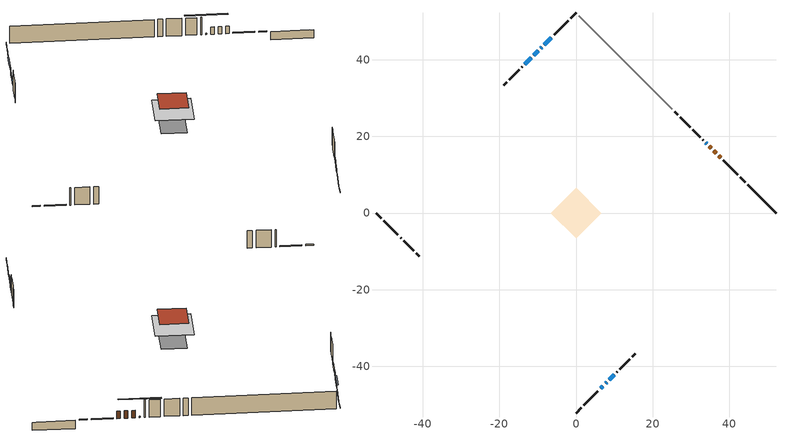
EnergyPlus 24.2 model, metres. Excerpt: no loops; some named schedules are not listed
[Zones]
conditioned space
 floor adiabatic (AdiabaticFloorConstruction): -6.59,0 0,6.59 6.59,0 0,-6.59 z3.05
 floor foundation (Slab1 construction): -4.44,0 0,4.44 4.44,0 0,-4.44 z-1.68
 wall outside (RimJoist1 construction): 0,-52.19 1.37,-50.82 / -52.19,0 -50.82,-1.37 / 0,52.19 -1.37,50.82 / 44.21,7.98 42.84,9.36 z0.61:0.91
 wall outside (RimJoist2 construction): 2.03,-50.16 5.74,-46.45 / -50.16,-2.03 -46.45,-5.74 / -2.03,50.16 -5.74,46.45 / 42.18,10.02 38.47,13.73 z0.61:0.91
 wall outside (AdiabaticWallConstruction 1): 37.81,14.38 37.22,14.97 / 36.57,15.63 35.98,16.21 / 35.33,16.87 34.72,17.48 z0.61:2.64
 wall outside (AdiabaticWallConstruction): -6.4,45.8 -8.34,43.86 z0.61:1.42; 6.4,-45.8 7.05,-45.15 / 7.7,-44.49 8.03,-44.17 / -8.99,43.2 -9.22,42.98 / 8.68,-43.51 9.98,-42.22 / -9.87,42.32 -10.98,41.22 / -11.63,40.56 -13.36,38.83 z0.61:1.83; 34.06,18.13 33.88,18.32 z0.61:1
 wall outside (Wall1 construction): 10.63,-41.56 10.82,-41.37 / -45.8,-6.4 -45.61,-6.59 / -14.02,38.18 -14.21,37.99 / 33.22,18.97 33.03,19.16 z0.61:5.49
 wall outside (Wall3 construction): 11.48,-40.72 14.04,-38.15 / -44.95,-7.24 -42.39,-9.81 / -14.86,37.33 -17.43,34.77 / 29.78,22.42 27.21,24.98 z0.61:5.49
 wall outside (Wall4 construction): 14.7,-37.49 15.5,-36.69 / -41.73,-10.47 -40.93,-11.27 / -18.09,34.11 -18.89,33.31 / 26.55,25.64 25.75,26.44 z0.61:5.49
 wall foundation (FoundationWall1 construction): 44.87,7.33,-1.68 44.87,7.33,0.61 51.46,0.73,0.61 51.46,0.73,0.51 52.19,0,0.51 52.19,0,-1.68
 wall othersidecoefficients (Wall2 construction): 32.38,19.82 30.43,21.76 z0.61:5.49
 wall adiabatic (Wall6 construction): 25.09,27.1 0.66,51.54 z0.61:5.49
 window (WindowConstruction): -6.4,45.8 -8.34,43.86 z0.61:1.42
 window (WindowConstruction 5): 6.4,-45.8 7.04,-45.15 z0.61:1.83
 window (WindowConstruction 6): 7.7,-44.49 8.02,-44.17 z0.61:1.83
 window (WindowConstruction 7): 34.06,18.13 33.88,18.32 z0.61:1
 window (WindowConstruction 1): -8.99,43.2 -9.22,42.98 z0.61:1.83
 window (WindowConstruction 2): 8.68,-43.51 9.97,-42.22 z0.61:1.83
 window (WindowConstruction 3): -9.87,42.32 -10.98,41.22 z0.61:1.83
 window (WindowConstruction 4): -11.63,40.56 -13.36,38.83 z0.61:1.83
 door (Door): 37.81,14.38 37.23,14.97 z0.61:2.64
 door (Door 1): 36.57,15.63 35.98,16.21 z0.61:2.64
 door (Door 2): 35.33,16.87 34.72,17.48 z0.61:2.64
 ceiling adiabatic (AdiabaticFloorConstruction): 0,-6.59 6.59,0 0,6.59 -6.59,0 z3.05
 roof outside (Roof1 construction): 0,4.87 -4.87,0 0,-4.87 4.87,0 z5.49
shading: -8.77,43.43 -5.97,46.23 -6.18,46.44 -8.98,43.64 z2.03; 30.29,21.91 37.65,14.54 37.95,14.83 30.58,22.2 z6.08
[Building]
Building 1: Terrain=Suburbs
[Site:Location]
Toronto City Centre_ON: Latitude {deg}=43.63; Longitude {deg}=-79.39; Time Zone {hr}=-5; Elevation {m}=77; Keep Site Location Information=Yes
[Site:GroundTemperature:Shallow]
5.01852, 3.26908, 3.12898, 3.95918, 7.29196, 10.6092, 13.4851, 15.3069, 15.4617, 13.9799, 11.1774, 7.9619
[Site:WaterMainsTemperature]
Calculation Method=Schedule; Temperature Schedule=mains temperature schedule
[Material] Roughness=Rough; Thermal Absorptance=0.9
Name | Thickness {m} | Conductivity {W/m-K} | Density {kg/m3} | Specific Heat {J/kg-K} | Solar Absorptance | Visible Absorptance
asphalt or fiberglass shingles | 0.00635 | 0.162714 | 1121.4 | 1465.45 | 0.4 | 0.4
concrete 4.0 in. | 0.1016 | 1.803125 | 2242.8 | 837.4 | 0.7 | 0.7
concrete 8.0 in. | 0.2032 | 1.803125 | 2242.8 | 837.4 | 0.7 | 0.7
door material | 0.04445 | 0.188738 | 512.64 | 1214.23 | 0.7 | 0.7
door material 1 | 0.04445 | 0.053851 | 512.64 | 1214.23 | 0.7 | 0.7
door material 2 | 0.04445 | 0.20624 | 512.64 | 1214.23 | 0.7 | 0.7
exterior vertical ins | 0.0457286 | 0.029427 | 32.04 | 1214.23 | 0.7 | 0.7
floor covering | 0.0127 | 0.0433444 | 54.468 | 1339.84 | 0.6 | 0.6
floor rigid ins; wall rigid ins | 0.512978 | 0.029427 | 32.04 | 1214.23 | 0.7 | 0.7
floor stud and cavity | 0.1397 | 1.75129 | 37.0049 | 1207.88 | 0.7 | 0.7
furniture material conditioned space 1 | 0.1524 | 0.115458 | 640.8 | 1214.23 | 0.6 | 0.6
gypsum board | 0.0127 | 0.160291 | 801 | 837.4 | 0.6 | 0.6
gypsum board 1 | 0.00254 | 0.160291 | 801 | 837.4 | 0.6 | 0.6
gypsum board 2 | 0.0127 | 0.160291 | 801 | 837.4 | 0.7 | 0.7
osb sheathing 0.5 in. | 0.0127 | 0.115458 | 512.64 | 1214.23 | 0.7 | 0.7
osb sheathing 0.5 in. 1 | 0.0127 | 0.115458 | 512.64 | 1214.23 | 0.4 | 0.4
osb sheathing 0.75 in. | 0.01905 | 0.115458 | 512.64 | 1214.23 | 0.7 | 0.7
rim joist stud and cavity | 0.0508 | 0.648972 | 50.32683 | 1063.81 | 0.6 | 0.6
rim joist stud and cavity 1 | 0.0508 | 24.0425 | 6.31874 | 1174.65 | 0.6 | 0.6
roof stud and cavity | 0.2032 | 5.0311 | 78.34581 | 1123.46 | 0.7 | 0.7
wall stud and cavity | 0.1397 | 0.770344 | 139.0536 | 1170.24 | 0.7 | 0.7
wall stud and cavity 1 | 0.1397 | 1.53949 | 139.0536 | 1170.24 | 0.7 | 0.7
wall stud and cavity 2 | 0.0889 | 0.376165 | 50.32683 | 1063.81 | 0.7 | 0.7
wall stud and cavity 3 | 0.1397 | 0.809651 | 139.0536 | 1170.24 | 0.7 | 0.7
wall stud and cavity 4 | 0.0889 | 0.504871 | 50.32683 | 1063.81 | 0.4 | 0.4
wall stud and cavity 5 | 0.0889 | 0.380278 | 52.3479 | 1209.89 | 0.7 | 0.7
wall stud and cavity 6 | 0.0889 | 0.391764 | 83.0341 | 1211.67 | 0.7 | 0.7
wood siding | 0.0254 | 0.102417 | 544.68 | 1172.36 | 0.4 | 0.4
wood siding 1 | 0.00254 | 0.102417 | 544.68 | 1172.36 | 0.4 | 0.4
wood siding 2; wood siding 3; wood siding 4 | 0.0254 | 0.102417 | 544.68 | 1172.36 | 0.7 | 0.7
[WindowMaterial:SimpleGlazingSystem]
Name | U-Factor {W/m2-K} | Solar Heat Gain Coefficient
WindowMaterial | 3.029213 | 0.5
WindowMaterial 1 | 3.15243 | 0.45
WindowMaterial 2 | 2.99685 | 0.54
WindowMaterial 3 | 3.003662 | 0.52
WindowMaterial 4 | 3.00026 | 0.53
WindowMaterial 5 | 3.0383 | 0.46
WindowMaterial 6 | 3.07861 | 0.43
[Construction]
AdiabaticFloorConstruction: floor stud and cavity, floor rigid ins, osb sheathing 0.75 in., floor covering
AdiabaticWallConstruction: wood siding 3, wall rigid ins, wall stud and cavity 5, gypsum board
AdiabaticWallConstruction 1: wood siding 4, wall rigid ins, wall stud and cavity 5, gypsum board
Door: door material
Door 1: door material 1
Door 2: door material 2
FoundationWall1 construction: concrete 8.0 in., gypsum board 2
furniture construction conditioned space 1: furniture material conditioned space 1
PartitionWallConstruction: gypsum board, wall stud and cavity 6, gypsum board
RimJoist1 construction: wood siding 2, rim joist stud and cavity
RimJoist2 construction: wood siding 2, rim joist stud and cavity 1
Roof1 construction: asphalt or fiberglass shingles, osb sheathing 0.75 in., roof stud and cavity, gypsum board
Slab1 construction: concrete 4.0 in.
Wall1 construction: wood siding, osb sheathing 0.5 in., wall stud and cavity, gypsum board
Wall2 construction: osb sheathing 0.5 in. 1, wall stud and cavity 1, gypsum board
Wall3 construction: wood siding 1, wall stud and cavity 2, gypsum board 1
Wall4 construction: wood siding, osb sheathing 0.5 in., wall stud and cavity 3, gypsum board
Wall6 construction: wall stud and cavity 4, gypsum board 1
WindowConstruction: WindowMaterial
WindowConstruction 1: WindowMaterial 1
WindowConstruction 2; WindowConstruction 5: WindowMaterial 2
WindowConstruction 3: WindowMaterial 3
WindowConstruction 4: WindowMaterial 4
WindowConstruction 6: WindowMaterial 5
WindowConstruction 7: WindowMaterial 6
[Zone]
conditioned space: Multiplier=1; Volume {m3}=302.1; Part of Total Floor Area=Yes
[Space]
conditioned space 1: Zone=conditioned space; Volume {m3}=302.1
[SurfaceProperty:ExposedFoundationPerimeter]
Slab1: Exposed Perimeter Calculation Method=TotalExposedPerimeter; Total Exposed Perimeter {m}=10.363
[SurfaceProperty:OtherSideCoefficients]
other non-freezing space: Combined Convective/Radiative Film Coefficient {W/m2-K}=8.35; Constant Temperature Coefficient=1; External Dry-Bulb Temperature Coefficient=0; Ground Temperature Coefficient=0; Wind Speed Coefficient=0; Zone Air Temperature Coefficient=0; Constant Temperature Schedule=other non-freezing space; Previous Other Side Temperature Coefficient=0
[InternalMass] Zone or ZoneList=conditioned space; Space or SpaceList=conditioned space 1
Name | Construction | Surface Area {m2}
furniture mass conditioned space 1 | furniture construction conditioned space 1 | 50.5597
partition wall mass | PartitionWallConstruction | 126.399
[Lights]
interior lighting: Zone or ZoneList or Space or SpaceList=conditioned space 1; Schedule=interior lighting schedule; Design Level Calculation Method=LightingLevel; Lighting Level {W}=343.2; Return Air Fraction=0; Fraction Radiant=0.6; Fraction Visible=0.2; Fraction Replaceable=1
[People]
occupants: Zone or ZoneList or Space or SpaceList=conditioned space 1; Number of People Schedule=occupants schedule; Number of People Calculation Method=People; Number of People=3; Fraction Radiant=0.314171; Sensible Heat Fraction=0.56303; Activity Level Schedule=occupants activity schedule; Carbon Dioxide Generation Rate {m3/s-W}=0; Enable ASHRAE 55 Comfort Warnings=No; Mean Radiant Temperature Calculation Type=EnclosureAveraged
[ElectricEquipment] Zone or ZoneList or Space or SpaceList=conditioned space 1; Design Level Calculation Method=EquipmentLevel
Name | Schedule | Design Level {W} | Fraction Latent | Fraction Radiant | Fraction Lost
clothes dryer | clothes dryer schedule | 140.772 | 0.015 | 0.081 | 0.85
clothes washer | clothes washer schedule | 32.1985 | 0.03 | 0.162 | 0.7
cooking range | cooking range schedule | 208.969 | 0.08 | 0.432 | 0.2
dishwasher | dishwasher schedule | 66.8632 | 0.3 | 0.18 | 0.4
fridge | fridge schedule | 72.9452 | 0 | 0.6 | 0
mech vent house fan | mech vent house fan schedule | 0 | 0 | 0 | 1
mech vent house fan cfis | mech vent house fan cfis schedule | 0 | 0 | 0 | 0
misc plug loads | misc plug loads schedule | 494.7 | 0.045 | 0.513 | 0.1
whole house fan | Always On Discrete | 0 | 0 | 0 | 1
[OtherEquipment] Zone or ZoneList or Space or SpaceList=conditioned space 1; Design Level Calculation Method=EquipmentLevel
Name | Fuel Type | Schedule | Design Level {W} | Fraction Latent | Fraction Radiant | Fraction Lost
clothes dryer 1 | Electricity | clothes dryer schedule | 0 | 0.015 | 0.081 | 0.85
cooking range 1 | Electricity | cooking range schedule | 0 | 0.08 | 0.432 | 0.2
general water use latent | None | general water use schedule | 59.3978 | 1 | 0 | 0
general water use sensible | None | general water use schedule | -58.539 | 0 | 0.6 | 0
mech vent house fan latent load | None | Always On Discrete | 0 | 1 | 0 | 0
mech vent house fan sensible load | None | Always On Discrete | 0 | 0 | 0 | 0
water heater energy adjustment1 | NaturalGas | Always On Discrete | 0.01 | 0 | 0 | 1
[ZoneInfiltration:DesignFlowRate] Zone or ZoneList or Space or SpaceList=conditioned space 1; Schedule=Always On Discrete; Design Flow Rate Calculation Method=Flow/Zone; Design Flow Rate {m3/s}=0
infil flow; natural vent flow; whole house fan flow
[AvailabilityManager:Scheduled]
furnace airloop Availability Manager: Schedule=Always On Discrete
[Foundation:Kiva]
Foundation Kiva 1: Initial Indoor Air Temperature {C}=18; Wall Height Above Grade {m}=0.609996; Wall Depth Below Slab {m}=0.2032; Custom Block Material Name 1=exterior vertical ins; Custom Block Depth 1 {m}=2.28999; Custom Block X Position 1 {m}=0.2159; Custom Block Z Position 1 {m}=0
[Foundation:Kiva:Settings]
Soil Conductivity {W/m-K}=0.849921; Soil Density {kg/m3}=1842.3; Soil Specific Heat {J/kg-K}=418.7; Ground Solar Absorptivity=0.9; Ground Thermal Absorptivity=0.9; Ground Surface Roughness {m}=0.03; Far-Field Width {m}=40; Deep-Ground Boundary Condition=ZeroFlux; Deep-Ground Depth {m}=40; Minimum Cell Dimension {m}=0.2; Maximum Cell Growth Coefficient=3; Simulation Timestep=Timestep
[Exterior:Lights]
exterior lighting: Schedule=exterior lighting schedule; Design Level {W}=75.6
[EnergyManagementSystem:GlobalVariable]
furnace_airloop_Fan_RTF
infil_program_Qfan
infil_program_Qinf
natural_vent_program_Qnv
natural_vent_program_Qwhf
[EnergyManagementSystem:Sensor]
Name | Output:Variable or Output:Meter Index Key | Output:Variable or Output:Meter
airflow_gain | infil flow | Infiltration Sensible Heat Gain Energy
airflow_gain_1 | natural vent flow | Infiltration Sensible Heat Gain Energy
airflow_gain_2 | whole house fan flow | Infiltration Sensible Heat Gain Energy
airflow_loss | infil flow | Infiltration Sensible Heat Loss Energy
airflow_loss_1 | natural vent flow | Infiltration Sensible Heat Loss Energy
airflow_loss_2 | whole house fan flow | Infiltration Sensible Heat Loss Energy
clg_load_cond |  | Cooling:EnergyTransfer:Zone:CONDITIONED SPACE
clg_sp_s; clg_sp_s_1 | cooling setpoint | Schedule Value
clothes_dryer_exhaust_0_sch_s | clothes dryer exhaust 0 schedule | Schedule Value
cool_season | cooling season schedule | Schedule Value
htg_load_cond |  | Heating:EnergyTransfer:Zone:CONDITIONED SPACE
htg_sp_s; htg_sp_s_1 | heating setpoint | Schedule Value
ig_ee_conv | clothes dryer | Electric Equipment Convective Heating Energy
ig_ee_conv_2 | cooking range | Electric Equipment Convective Heating Energy
ig_ee_conv_4 | fridge | Electric Equipment Convective Heating Energy
ig_ee_conv_5 | misc plug loads | Electric Equipment Convective Heating Energy
ig_ee_conv_6 | whole house fan | Electric Equipment Convective Heating Energy
ig_ee_rad | clothes dryer | Electric Equipment Radiant Heating Energy
ig_ee_rad_2 | cooking range | Electric Equipment Radiant Heating Energy
ig_ee_rad_4 | fridge | Electric Equipment Radiant Heating Energy
ig_ee_rad_5 | misc plug loads | Electric Equipment Radiant Heating Energy
ig_ee_rad_6 | whole house fan | Electric Equipment Radiant Heating Energy
ig_lgt_conv | interior lighting | Lights Convective Heating Energy
ig_lgt_rad | interior lighting | Lights Radiant Heating Energy
ig_lgt_vis | interior lighting | Lights Visible Radiation Heating Energy
ig_oe_conv | clothes dryer 1 | Other Equipment Convective Heating Energy
ig_oe_conv_1 | cooking range 1 | Other Equipment Convective Heating Energy
ig_oe_conv_2 | general water use latent | Other Equipment Convective Heating Energy
ig_oe_conv_3 | general water use sensible | Other Equipment Convective Heating Energy
ig_oe_conv_4 | water heater energy adjustment1 | Other Equipment Convective Heating Energy
ig_oe_rad | clothes dryer 1 | Other Equipment Radiant Heating Energy
ig_oe_rad_1 | cooking range 1 | Other Equipment Radiant Heating Energy
ig_oe_rad_2 | general water use latent | Other Equipment Radiant Heating Energy
ig_oe_rad_3 | general water use sensible | Other Equipment Radiant Heating Energy
ig_oe_rad_4 | water heater energy adjustment1 | Other Equipment Radiant Heating Energy
ig_ppl_conv | occupants | People Convective Heating Energy
ig_ppl_rad | occupants | People Radiant Heating Energy
im_conv | furniture mass conditioned space 1 | Surface Inside Face Convection Heat Gain Energy
im_conv_1 | partition wall mass | Surface Inside Face Convection Heat Gain Energy
im_ig | furniture mass conditioned space 1 | Surface Inside Face Internal Gains Radiation Heat Gain Energy
im_ig_1 | partition wall mass | Surface Inside Face Internal Gains Radiation Heat Gain Energy
im_lgt | furniture mass conditioned space 1 | Surface Inside Face Lights Radiation Heat Gain Energy
im_lgt_1 | partition wall mass | Surface Inside Face Lights Radiation Heat Gain Energy
im_sol | furniture mass conditioned space 1 | Surface Inside Face Solar Radiation Heat Gain Energy
im_sol_1 | partition wall mass | Surface Inside Face Solar Radiation Heat Gain Energy
im_surf | furniture mass conditioned space 1 | Surface Inside Face Net Surface Thermal Radiation Heat Gain Energy
im_surf_1 | partition wall mass | Surface Inside Face Net Surface Thermal Radiation Heat Gain Energy
mv_conv | mech vent house fan | Electric Equipment Convective Heating Energy
mv_conv_1 | mech vent house fan cfis | Electric Equipment Convective Heating Energy
mv_conv_2 | mech vent house fan latent load | Other Equipment Convective Heating Energy
mv_conv_3 | mech vent house fan sensible load | Other Equipment Convective Heating Energy
mv_rad | mech vent house fan | Electric Equipment Radiant Heating Energy
mv_rad_1 | mech vent house fan cfis | Electric Equipment Radiant Heating Energy
mv_rad_2 | mech vent house fan latent load | Other Equipment Radiant Heating Energy
mv_rad_3 | mech vent house fan sensible load | Other Equipment Radiant Heating Energy
natural_vent_s | natural vent schedule | Schedule Value
oa_temp |  | Site Outdoor Air Drybulb Temperature
out_pb_s |  | Site Outdoor Air Barometric Pressure
out_wt_s |  | Site Outdoor Air Humidity Ratio
site_vw_s |  | Site Wind Speed
ss_back_out | Window1 | Surface Window Shortwave from Zone Back Out Window Heat Transfer Rate
ss_back_out_1 | Window12 | Surface Window Shortwave from Zone Back Out Window Heat Transfer Rate
ss_back_out_2 | Window13 | Surface Window Shortwave from Zone Back Out Window Heat Transfer Rate
ss_back_out_3 | Window14 | Surface Window Shortwave from Zone Back Out Window Heat Transfer Rate
ss_back_out_4 | Window4 | Surface Window Shortwave from Zone Back Out Window Heat Transfer Rate
ss_back_out_5 | Window5 | Surface Window Shortwave from Zone Back Out Window Heat Transfer Rate
ss_back_out_6 | Window7 | Surface Window Shortwave from Zone Back Out Window Heat Transfer Rate
ss_back_out_7 | Window9 | Surface Window Shortwave from Zone Back Out Window Heat Transfer Rate
ss_conv | Door1 | Surface Inside Face Convection Heat Gain Energy
ss_conv_1 | Door2 | Surface Inside Face Convection Heat Gain Energy
ss_conv_10 | Window9 | Surface Inside Face Convection Heat Gain Energy
ss_conv_2 | Door3 | Surface Inside Face Convection Heat Gain Energy
ss_conv_3 | Window1 | Surface Inside Face Convection Heat Gain Energy
ss_conv_4 | Window12 | Surface Inside Face Convection Heat Gain Energy
ss_conv_5 | Window13 | Surface Inside Face Convection Heat Gain Energy
ss_conv_6 | Window14 | Surface Inside Face Convection Heat Gain Energy
ss_conv_7 | Window4 | Surface Inside Face Convection Heat Gain Energy
ss_conv_8 | Window5 | Surface Inside Face Convection Heat Gain Energy
ss_conv_9 | Window7 | Surface Inside Face Convection Heat Gain Energy
ss_ig | Door1 | Surface Inside Face Internal Gains Radiation Heat Gain Energy
ss_ig_1 | Door2 | Surface Inside Face Internal Gains Radiation Heat Gain Energy
ss_ig_10 | Window9 | Surface Inside Face Internal Gains Radiation Heat Gain Energy
ss_ig_2 | Door3 | Surface Inside Face Internal Gains Radiation Heat Gain Energy
ss_ig_3 | Window1 | Surface Inside Face Internal Gains Radiation Heat Gain Energy
ss_ig_4 | Window12 | Surface Inside Face Internal Gains Radiation Heat Gain Energy
ss_ig_5 | Window13 | Surface Inside Face Internal Gains Radiation Heat Gain Energy
ss_ig_6 | Window14 | Surface Inside Face Internal Gains Radiation Heat Gain Energy
ss_ig_7 | Window4 | Surface Inside Face Internal Gains Radiation Heat Gain Energy
ss_ig_8 | Window5 | Surface Inside Face Internal Gains Radiation Heat Gain Energy
ss_ig_9 | Window7 | Surface Inside Face Internal Gains Radiation Heat Gain Energy
ss_lgt | Door1 | Surface Inside Face Lights Radiation Heat Gain Energy
ss_lgt_1 | Door2 | Surface Inside Face Lights Radiation Heat Gain Energy
ss_lgt_2 | Door3 | Surface Inside Face Lights Radiation Heat Gain Energy
ss_sol | Door1 | Surface Inside Face Solar Radiation Heat Gain Energy
ss_sol_1 | Door2 | Surface Inside Face Solar Radiation Heat Gain Energy
ss_sol_2 | Door3 | Surface Inside Face Solar Radiation Heat Gain Energy
ss_surf | Door1 | Surface Inside Face Net Surface Thermal Radiation Heat Gain Energy
ss_surf_1 | Door2 | Surface Inside Face Net Surface Thermal Radiation Heat Gain Energy
ss_surf_10 | Window9 | Surface Inside Face Net Surface Thermal Radiation Heat Gain Energy
ss_surf_2 | Door3 | Surface Inside Face Net Surface Thermal Radiation Heat Gain Energy
ss_surf_3 | Window1 | Surface Inside Face Net Surface Thermal Radiation Heat Gain Energy
ss_surf_4 | Window12 | Surface Inside Face Net Surface Thermal Radiation Heat Gain Energy
ss_surf_5 | Window13 | Surface Inside Face Net Surface Thermal Radiation Heat Gain Energy
ss_surf_6 | Window14 | Surface Inside Face Net Surface Thermal Radiation Heat Gain Energy
ss_surf_7 | Window4 | Surface Inside Face Net Surface Thermal Radiation Heat Gain Energy
ss_surf_8 | Window5 | Surface Inside Face Net Surface Thermal Radiation Heat Gain Energy
ss_surf_9 | Window7 | Surface Inside Face Net Surface Thermal Radiation Heat Gain Energy
ss_trans_in | Window1 | Surface Window Transmitted Solar Radiation Rate
ss_trans_in_1 | Window12 | Surface Window Transmitted Solar Radiation Rate
ss_trans_in_2 | Window13 | Surface Window Transmitted Solar Radiation Rate
ss_trans_in_3 | Window14 | Surface Window Transmitted Solar Radiation Rate
ss_trans_in_4 | Window4 | Surface Window Transmitted Solar Radiation Rate
ss_trans_in_5 | Window5 | Surface Window Transmitted Solar Radiation Rate
ss_trans_in_6 | Window7 | Surface Window Transmitted Solar Radiation Rate
ss_trans_in_7 | Window9 | Surface Window Transmitted Solar Radiation Rate
ss_trans_out | Window1 | Surface Inside Face Initial Transmitted Diffuse Transmitted Out Window Solar Radiation Rate
ss_trans_out_1 | Window12 | Surface Inside Face Initial Transmitted Diffuse Transmitted Out Window Solar Radiation Rate
ss_trans_out_2 | Window13 | Surface Inside Face Initial Transmitted Diffuse Transmitted Out Window Solar Radiation Rate
ss_trans_out_3 | Window14 | Surface Inside Face Initial Transmitted Diffuse Transmitted Out Window Solar Radiation Rate
ss_trans_out_4 | Window4 | Surface Inside Face Initial Transmitted Diffuse Transmitted Out Window Solar Radiation Rate
ss_trans_out_5 | Window5 | Surface Inside Face Initial Transmitted Diffuse Transmitted Out Window Solar Radiation Rate
ss_trans_out_6 | Window7 | Surface Inside Face Initial Transmitted Diffuse Transmitted Out Window Solar Radiation Rate
ss_trans_out_7 | Window9 | Surface Inside Face Initial Transmitted Diffuse Transmitted Out Window Solar Radiation Rate
s_conv | FoundationWall1 | Surface Inside Face Convection Heat Gain Energy
s_conv_1 | inferred conditioned ceiling | Surface Inside Face Convection Heat Gain Energy
s_conv_10 | RimJoist2:45 | Surface Inside Face Convection Heat Gain Energy
s_conv_11 | Roof1 | Surface Inside Face Convection Heat Gain Energy
s_conv_12 | Slab1 | Surface Inside Face Convection Heat Gain Energy
s_conv_13 | Wall1:135 | Surface Inside Face Convection Heat Gain Energy
s_conv_14 | Wall1:225 | Surface Inside Face Convection Heat Gain Energy
s_conv_15 | Wall1:315 | Surface Inside Face Convection Heat Gain Energy
s_conv_16 | Wall1:45 | Surface Inside Face Convection Heat Gain Energy
s_conv_17 | Wall2 | Surface Inside Face Convection Heat Gain Energy
s_conv_18 | Wall3:135 | Surface Inside Face Convection Heat Gain Energy
s_conv_19 | Wall3:225 | Surface Inside Face Convection Heat Gain Energy
s_conv_2 | inferred conditioned floor | Surface Inside Face Convection Heat Gain Energy
s_conv_20 | Wall3:315 | Surface Inside Face Convection Heat Gain Energy
s_conv_21 | Wall3:45 | Surface Inside Face Convection Heat Gain Energy
s_conv_22 | Wall4:135 | Surface Inside Face Convection Heat Gain Energy
s_conv_23 | Wall4:225 | Surface Inside Face Convection Heat Gain Energy
s_conv_24 | Wall4:315 | Surface Inside Face Convection Heat Gain Energy
s_conv_25 | Wall4:45 | Surface Inside Face Convection Heat Gain Energy
s_conv_26 | Wall6 | Surface Inside Face Convection Heat Gain Energy
s_conv_3 | RimJoist1:135 | Surface Inside Face Convection Heat Gain Energy
s_conv_4 | RimJoist1:225 | Surface Inside Face Convection Heat Gain Energy
s_conv_5 | RimJoist1:315 | Surface Inside Face Convection Heat Gain Energy
s_conv_6 | RimJoist1:45 | Surface Inside Face Convection Heat Gain Energy
s_conv_7 | RimJoist2:135 | Surface Inside Face Convection Heat Gain Energy
s_conv_8 | RimJoist2:225 | Surface Inside Face Convection Heat Gain Energy
s_conv_9 | RimJoist2:315 | Surface Inside Face Convection Heat Gain Energy
s_ig | FoundationWall1 | Surface Inside Face Internal Gains Radiation Heat Gain Energy
s_ig_1 | inferred conditioned ceiling | Surface Inside Face Internal Gains Radiation Heat Gain Energy
s_ig_10 | RimJoist2:45 | Surface Inside Face Internal Gains Radiation Heat Gain Energy
s_ig_11 | Roof1 | Surface Inside Face Internal Gains Radiation Heat Gain Energy
s_ig_12 | Slab1 | Surface Inside Face Internal Gains Radiation Heat Gain Energy
s_ig_13 | Wall1:135 | Surface Inside Face Internal Gains Radiation Heat Gain Energy
s_ig_14 | Wall1:225 | Surface Inside Face Internal Gains Radiation Heat Gain Energy
s_ig_15 | Wall1:315 | Surface Inside Face Internal Gains Radiation Heat Gain Energy
s_ig_16 | Wall1:45 | Surface Inside Face Internal Gains Radiation Heat Gain Energy
s_ig_17 | Wall2 | Surface Inside Face Internal Gains Radiation Heat Gain Energy
s_ig_18 | Wall3:135 | Surface Inside Face Internal Gains Radiation Heat Gain Energy
s_ig_19 | Wall3:225 | Surface Inside Face Internal Gains Radiation Heat Gain Energy
s_ig_2 | inferred conditioned floor | Surface Inside Face Internal Gains Radiation Heat Gain Energy
s_ig_20 | Wall3:315 | Surface Inside Face Internal Gains Radiation Heat Gain Energy
s_ig_21 | Wall3:45 | Surface Inside Face Internal Gains Radiation Heat Gain Energy
s_ig_22 | Wall4:135 | Surface Inside Face Internal Gains Radiation Heat Gain Energy
s_ig_23 | Wall4:225 | Surface Inside Face Internal Gains Radiation Heat Gain Energy
s_ig_24 | Wall4:315 | Surface Inside Face Internal Gains Radiation Heat Gain Energy
s_ig_25 | Wall4:45 | Surface Inside Face Internal Gains Radiation Heat Gain Energy
s_ig_26 | Wall6 | Surface Inside Face Internal Gains Radiation Heat Gain Energy
s_ig_3 | RimJoist1:135 | Surface Inside Face Internal Gains Radiation Heat Gain Energy
s_ig_4 | RimJoist1:225 | Surface Inside Face Internal Gains Radiation Heat Gain Energy
s_ig_5 | RimJoist1:315 | Surface Inside Face Internal Gains Radiation Heat Gain Energy
s_ig_6 | RimJoist1:45 | Surface Inside Face Internal Gains Radiation Heat Gain Energy
s_ig_7 | RimJoist2:135 | Surface Inside Face Internal Gains Radiation Heat Gain Energy
